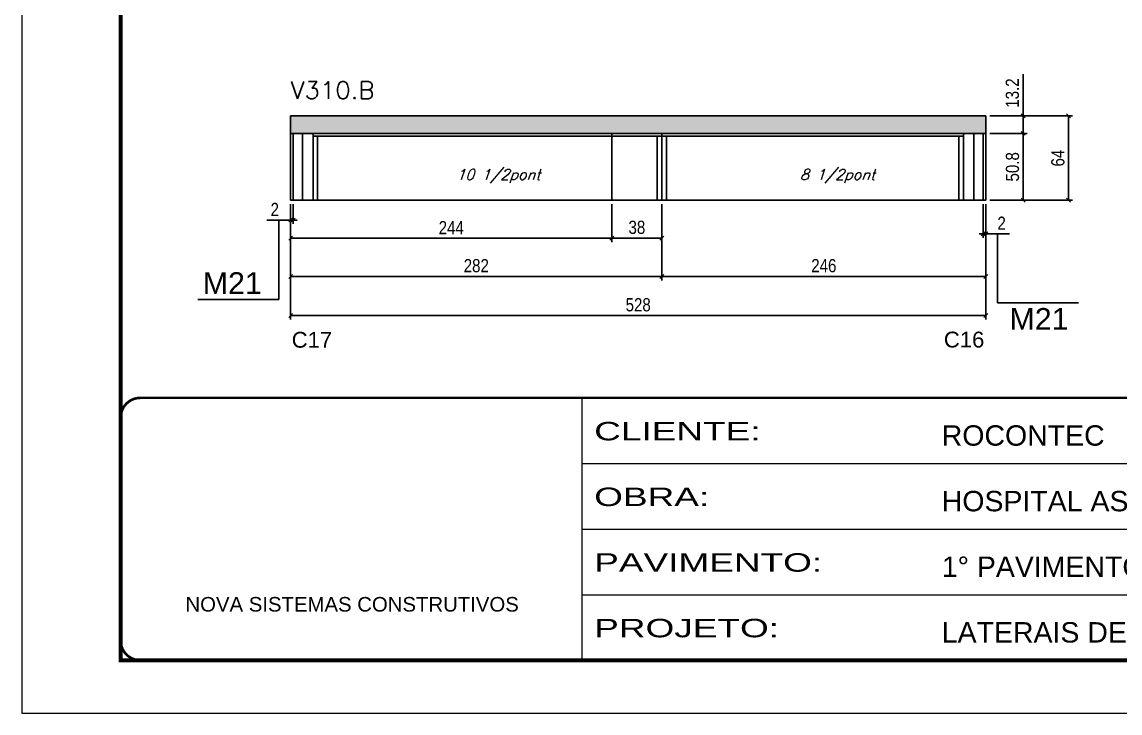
# Model space of a CAD drawing. Extents: x 137137 to 143418, y 10464 to 34486.
# Drawn here: x 137137 to 137971, y 24247 to 24772 of the extents above; entities that cross this region are included whole.
import ezdxf

# ---------------------------------------------------------------- set-up
doc = ezdxf.new("R2010")
doc.units = 0
doc.linetypes.add('CONTINUO', pattern=[0])
doc.linetypes.add('DASHED', pattern=[0.75, 0.5, -0.25])
for name, color, linetype in [('5', 5, 'Continuous'), ('COTA', 241, 'Continuous'), ('NOMENCLATURA', 7, 'Continuous'), ('Painéis', 200, 'Continuous'), ('SARR_2.2x7', 40, 'Continuous'), ('SARR_3.5x7', 81, 'Continuous'), ('texto', 7, 'Continuous')]:
    doc.layers.add(name, color=color, linetype=linetype)
for name, color, linetype, lineweight in [('Folhas', 255, 'Continuous', 9), ('SARRAFO DE PRESSAO', 251, 'DASHED', 9), ('Texto Seção', 7, 'Continuous', 15)]:
    doc.layers.add(name, color=color, linetype=linetype, lineweight=lineweight)
doc.styles.add('ARIAL', font='arial.ttf')
doc.styles.add('COTA TECNICA', font='techl___.ttf', dxfattribs={"height": 10})
doc.styles.add('REGUA-120', font='ROMANS.shx', dxfattribs={"height": 15})
doc.styles.add('Romans', font='romans.shx')
doc.styles.get("Standard").update_dxf_attribs({"font": 'arial.ttf'})
doc.styles.add('Tecnologia', font='')
doc.styles.get('Tecnologia').set_extended_font_data('Forgotten Futurist')
doc.dimstyles.new('PAINEL', dxfattribs={"dimtxt": 10, "dimasz": 3, "dimexe": 3, "dimexo": 3, "dimgap": 3, "dimtad": 1, "dimdec": 1, "dimzin": 12, "dimdsep": 46, "dimtxsty": 'COTA TECNICA', "dimblk1": 'OBLIQUE', "dimblk2": 'OBLIQUE', "dimsah": 1, "dimcen": 0.9, "dimclrd": 4, "dimclre": 4, "dimclrt": 240, "dimadec": 1, "dimazin": 3, "dimtfac": 1, "dimtdec": 1, "dimtmove": 0, "dimatfit": 3, "dimfxl": 1, "dimtolj": 1, "dimtzin": 12, "dimarcsym": 0})

# ---------------------------------------------------------------- blocks, each defined once
blk = doc.blocks.new('9999999999')
at = {"color": 30, "linetype": 'CONTINUO'}
for p, q in [((98564.56, 34230.21), (98564.56, 34429.45)), ((98564.56, 34379.64), (99583.98, 34379.64)), ((98564.56, 34329.83), (99487.98, 34329.83)), ((98564.56, 34280.02), (99487.98, 34280.02))]:
    blk.add_line(p, q, dxfattribs=at)
at = {"color": 30, "linetype": 'CONTINUO', "const_width": 2}
blk.add_lwpolyline([(99583.98, 34230.21), (99583.98, 34414.45, 0.414214), (99568.98, 34429.45), (98228.98, 34429.45, 0.414214), (98213.98, 34414.45), (98213.98, 34245.21, 0.414214), (98228.98, 34230.21), (99583.98, 34230.21)], format="xyb", dxfattribs=at)
at = {"layer": 'Folhas'}
blk.add_lwpolyline([(98138.98, 34190.21), (99623.98, 34190.21), (99623.98, 35240.21), (98138.98, 35240.21)], close=True, dxfattribs=at)
at = {"layer": 'Folhas', "color": 30, "const_width": 3}
blk.add_lwpolyline([(98213.98, 34230.21), (99583.98, 34230.21), (99583.98, 35200.21), (98213.98, 35200.21)], close=True, dxfattribs=at)
at = {"color": 7, "linetype": 'Continuous', "ltscale": 5, "style": 'ARIAL'}
for s, height, p in [('ROCONTEC', 15.483, (98837.68, 34393.13)), ('HOSPITAL ASSUNÇÃO', 15.4829, (98837.68, 34343.32)), ('1° PAVIMENTO', 15.4829, (98837.68, 34293.51)), ('NOVA SISTEMAS CONSTRUTIVOS', 11.0592, (98263.19, 34267.21)), ('LATERAIS DE VIGAS', 15.4829, (98837.68, 34243.7))]:
    blk.add_text(s, height=height, dxfattribs=at).set_placement(p)
at = {"layer": 'Folhas', "color": 7, "style": 'Tecnologia', "width": 1.5}
for s, p in [('CLIENTE:', (98573.65, 34397.17)), ('OBRA:', (98573.65, 34347.31)), ('PAVIMENTO:', (98573.65, 34297.5)), ('PROJETO:', (98573.65, 34247.69))]:
    blk.add_text(s, height=14, dxfattribs=at).set_placement(p)
blk = doc.blocks.new('_Oblique')
at = {"color": 0, "linetype": 'ByBlock', "lineweight": -2}
blk.add_line((-0.5, -0.5), (0.5, 0.5), dxfattribs=at)
blk = doc.blocks.new('*D1374')
at = {"layer": 'COTA', "color": 4, "linetype": 'ByBlock', "lineweight": -2, "transparency": 16777216}
for p, q in [((137623.4, 24633.38), (137623.4, 24575.6)), ((137869.4, 24633.38), (137869.4, 24575.6)), ((137869.4, 24578.6), (137623.4, 24578.6))]:
    blk.add_line(p, q, dxfattribs=at)
at = {"layer": 'Defpoints', "color": 0, "linetype": 'ByBlock', "transparency": 16777216}
for p in [(137623.4, 24636.38), (137869.4, 24636.38), (137623.4, 24578.6)]:
    blk.add_point(p, dxfattribs=at)
at = {"layer": 'COTA', "color": 4, "linetype": 'ByBlock', "lineweight": -2, "transparency": 16777216, "xscale": 3, "yscale": 3, "zscale": 3, "rotation": 180}
blk.add_blockref('_Oblique', (137623.4, 24578.6), dxfattribs=at)
at = {"layer": 'COTA', "color": 4, "linetype": 'ByBlock', "lineweight": -2, "transparency": 16777216, "xscale": 3, "yscale": 3, "zscale": 3}
blk.add_blockref('_Oblique', (137869.4, 24578.6), dxfattribs=at)
at = {"layer": 'COTA', "color": 240, "linetype": 'ByBlock', "transparency": 16777216, "insert": (137746.4, 24586.7), "char_height": 10, "attachment_point": 5, "style": 'COTA TECNICA'}
blk.add_mtext('\\A1;246', dxfattribs=at)
blk = doc.blocks.new('*D1375')
at = {"layer": 'COTA', "color": 4, "linetype": 'ByBlock', "lineweight": -2, "transparency": 16777216}
for p, q in [((137341.4, 24633.38), (137341.4, 24575.6)), ((137623.4, 24633.38), (137623.4, 24575.6)), ((137623.4, 24578.6), (137341.4, 24578.6))]:
    blk.add_line(p, q, dxfattribs=at)
at = {"layer": 'Defpoints', "color": 0, "linetype": 'ByBlock', "transparency": 16777216}
for p in [(137341.4, 24636.38), (137623.4, 24636.38), (137341.4, 24578.6)]:
    blk.add_point(p, dxfattribs=at)
at = {"layer": 'COTA', "color": 4, "linetype": 'ByBlock', "lineweight": -2, "transparency": 16777216, "xscale": 3, "yscale": 3, "zscale": 3, "rotation": 180}
blk.add_blockref('_Oblique', (137341.4, 24578.6), dxfattribs=at)
at = {"layer": 'COTA', "color": 4, "linetype": 'ByBlock', "lineweight": -2, "transparency": 16777216, "xscale": 3, "yscale": 3, "zscale": 3}
blk.add_blockref('_Oblique', (137623.4, 24578.6), dxfattribs=at)
at = {"layer": 'COTA', "color": 240, "linetype": 'ByBlock', "transparency": 16777216, "insert": (137482.4, 24586.69), "char_height": 10, "attachment_point": 5, "style": 'COTA TECNICA'}
blk.add_mtext('\\A1;282', dxfattribs=at)
blk = doc.blocks.new('*D1376')
at = {"layer": 'COTA', "color": 4, "linetype": 'ByBlock', "lineweight": -2, "transparency": 16777216}
for p, q in [((137585.4, 24633.38), (137585.4, 24604.54)), ((137623.4, 24633.38), (137623.4, 24604.54)), ((137585.4, 24607.54), (137623.4, 24607.54))]:
    blk.add_line(p, q, dxfattribs=at)
at = {"layer": 'Defpoints', "color": 0, "linetype": 'ByBlock', "transparency": 16777216}
for p in [(137585.4, 24636.38), (137623.4, 24636.38), (137623.4, 24607.54)]:
    blk.add_point(p, dxfattribs=at)
at = {"layer": 'COTA', "color": 4, "linetype": 'ByBlock', "lineweight": -2, "transparency": 16777216, "xscale": 3, "yscale": 3, "zscale": 3, "rotation": 180}
blk.add_blockref('_Oblique', (137585.4, 24607.54), dxfattribs=at)
at = {"layer": 'COTA', "color": 4, "linetype": 'ByBlock', "lineweight": -2, "transparency": 16777216, "xscale": 3, "yscale": 3, "zscale": 3}
blk.add_blockref('_Oblique', (137623.4, 24607.54), dxfattribs=at)
at = {"layer": 'COTA', "color": 240, "linetype": 'ByBlock', "transparency": 16777216, "insert": (137604.4, 24615.78), "char_height": 10, "attachment_point": 5, "style": 'COTA TECNICA'}
blk.add_mtext('\\A1;38', dxfattribs=at)
blk = doc.blocks.new('*D1377')
at = {"layer": 'COTA', "color": 4, "linetype": 'ByBlock', "lineweight": -2, "transparency": 16777216}
for p, q in [((137341.4, 24633.38), (137341.4, 24604.54)), ((137585.4, 24633.38), (137585.4, 24604.54)), ((137585.4, 24607.54), (137341.4, 24607.54))]:
    blk.add_line(p, q, dxfattribs=at)
at = {"layer": 'Defpoints', "color": 0, "linetype": 'ByBlock', "transparency": 16777216}
for p in [(137341.4, 24636.38), (137585.4, 24636.38), (137341.4, 24607.54)]:
    blk.add_point(p, dxfattribs=at)
at = {"layer": 'COTA', "color": 4, "linetype": 'ByBlock', "lineweight": -2, "transparency": 16777216, "xscale": 3, "yscale": 3, "zscale": 3, "rotation": 180}
blk.add_blockref('_Oblique', (137341.4, 24607.54), dxfattribs=at)
at = {"layer": 'COTA', "color": 4, "linetype": 'ByBlock', "lineweight": -2, "transparency": 16777216, "xscale": 3, "yscale": 3, "zscale": 3}
blk.add_blockref('_Oblique', (137585.4, 24607.54), dxfattribs=at)
at = {"layer": 'COTA', "color": 240, "linetype": 'ByBlock', "transparency": 16777216, "insert": (137463.4, 24615.61), "char_height": 10, "attachment_point": 5, "style": 'COTA TECNICA'}
blk.add_mtext('\\A1;244', dxfattribs=at)
blk = doc.blocks.new('*D1378')
at = {"layer": 'COTA', "color": 4, "linetype": 'ByBlock', "lineweight": -2, "transparency": 16777216}
for p, q in [((137872.4, 24687.18), (137900.88, 24687.18)), ((137897.88, 24687.18), (137897.88, 24636.38)), ((137872.4, 24636.38), (137900.88, 24636.38))]:
    blk.add_line(p, q, dxfattribs=at)
at = {"layer": 'Defpoints', "color": 0, "linetype": 'ByBlock', "transparency": 16777216}
for p in [(137869.4, 24687.18), (137869.4, 24636.38), (137897.88, 24636.38)]:
    blk.add_point(p, dxfattribs=at)
at = {"layer": 'COTA', "color": 4, "linetype": 'ByBlock', "lineweight": -2, "transparency": 16777216, "xscale": 3, "yscale": 3, "zscale": 3}
for p, rotation in [((137897.88, 24687.18), 90), ((137897.88, 24636.38), 270)]:
    blk.add_blockref('_Oblique', p, dxfattribs=dict(at, rotation=rotation))
at = {"layer": 'COTA', "color": 240, "linetype": 'ByBlock', "transparency": 16777216, "insert": (137889.75, 24661.78), "char_height": 10, "attachment_point": 5, "rotation": 90, "style": 'COTA TECNICA'}
blk.add_mtext('\\A1;50.8', dxfattribs=at)
blk = doc.blocks.new('*D1379')
at = {"layer": 'COTA', "color": 4, "linetype": 'ByBlock', "lineweight": -2, "transparency": 16777216}
for p, q in [((137897.88, 24700.38), (137897.88, 24732.11)), ((137872.4, 24700.38), (137900.88, 24700.38)), ((137897.88, 24687.18), (137897.88, 24700.38)), ((137872.4, 24687.18), (137900.88, 24687.18))]:
    blk.add_line(p, q, dxfattribs=at)
at = {"layer": 'Defpoints', "color": 0, "linetype": 'ByBlock', "transparency": 16777216}
for p in [(137869.4, 24700.38), (137897.88, 24700.38), (137869.4, 24687.18)]:
    blk.add_point(p, dxfattribs=at)
at = {"layer": 'COTA', "color": 4, "linetype": 'ByBlock', "lineweight": -2, "transparency": 16777216, "xscale": 3, "yscale": 3, "zscale": 3}
for p, rotation in [((137897.88, 24700.38), 90), ((137897.88, 24687.18), 270)]:
    blk.add_blockref('_Oblique', p, dxfattribs=dict(at, rotation=rotation))
at = {"layer": 'COTA', "color": 240, "linetype": 'ByBlock', "transparency": 16777216, "insert": (137889.66, 24717.75), "char_height": 10, "attachment_point": 5, "rotation": 90, "style": 'COTA TECNICA'}
blk.add_mtext('\\A1;13.2', dxfattribs=at)
blk = doc.blocks.new('*D1380')
at = {"layer": 'COTA', "color": 4, "linetype": 'ByBlock', "lineweight": -2, "transparency": 16777216}
for p, q in [((137872.4, 24700.38), (137935.34, 24700.38)), ((137932.34, 24636.38), (137932.34, 24700.38)), ((137872.4, 24636.38), (137935.34, 24636.38))]:
    blk.add_line(p, q, dxfattribs=at)
at = {"layer": 'Defpoints', "color": 0, "linetype": 'ByBlock', "transparency": 16777216}
for p in [(137869.4, 24700.38), (137932.34, 24700.38), (137869.4, 24636.38)]:
    blk.add_point(p, dxfattribs=at)
at = {"layer": 'COTA', "color": 4, "linetype": 'ByBlock', "lineweight": -2, "transparency": 16777216, "xscale": 3, "yscale": 3, "zscale": 3}
for p, rotation in [((137932.34, 24700.38), 90), ((137932.34, 24636.38), 270)]:
    blk.add_blockref('_Oblique', p, dxfattribs=dict(at, rotation=rotation))
at = {"layer": 'COTA', "color": 240, "linetype": 'ByBlock', "transparency": 16777216, "insert": (137924.24, 24668.38), "char_height": 10, "attachment_point": 5, "rotation": 90, "style": 'COTA TECNICA'}
blk.add_mtext('\\A1;64', dxfattribs=at)
blk = doc.blocks.new('*D1382')
at = {"layer": 'COTA', "color": 4, "linetype": 'ByBlock', "lineweight": -2, "transparency": 16777216}
for p, q in [((137341.4, 24633.38), (137341.4, 24545.88)), ((137869.4, 24633.38), (137869.4, 24545.88)), ((137869.4, 24548.88), (137341.4, 24548.88))]:
    blk.add_line(p, q, dxfattribs=at)
at = {"layer": 'Defpoints', "color": 0, "linetype": 'ByBlock', "transparency": 16777216}
for p in [(137341.4, 24636.38), (137869.4, 24636.38), (137341.4, 24548.88)]:
    blk.add_point(p, dxfattribs=at)
at = {"layer": 'COTA', "color": 4, "linetype": 'ByBlock', "lineweight": -2, "transparency": 16777216, "xscale": 3, "yscale": 3, "zscale": 3, "rotation": 180}
blk.add_blockref('_Oblique', (137341.4, 24548.88), dxfattribs=at)
at = {"layer": 'COTA', "color": 4, "linetype": 'ByBlock', "lineweight": -2, "transparency": 16777216, "xscale": 3, "yscale": 3, "zscale": 3}
blk.add_blockref('_Oblique', (137869.4, 24548.88), dxfattribs=at)
at = {"layer": 'COTA', "color": 240, "linetype": 'ByBlock', "transparency": 16777216, "insert": (137605.4, 24557.01), "char_height": 10, "attachment_point": 5, "style": 'COTA TECNICA'}
blk.add_mtext('\\A1;528', dxfattribs=at)
blk = doc.blocks.new('*D1444')
at = {"layer": 'COTA', "color": 4, "lineweight": -2, "ltscale": 25, "transparency": 16777216}
for p, q in [((137341.4, 24633.38), (137341.4, 24618.41)), ((137343.4, 24633.38), (137343.4, 24618.41)), ((137341.4, 24621.41), (137323.29, 24621.41)), ((137343.4, 24621.41), (137341.4, 24621.41)), ((137343.4, 24621.41), (137346.4, 24621.41))]:
    blk.add_line(p, q, dxfattribs=at)
at = {"layer": 'Defpoints', "color": 0, "ltscale": 25, "transparency": 16777216}
for p in [(137341.4, 24636.38), (137343.4, 24636.38), (137341.4, 24621.41)]:
    blk.add_point(p, dxfattribs=at)
at = {"layer": 'COTA', "color": 4, "lineweight": -2, "ltscale": 25, "transparency": 16777216, "xscale": 3, "yscale": 3, "zscale": 3}
blk.add_blockref('_Oblique', (137341.4, 24621.41), dxfattribs=at)
at = {"layer": 'COTA', "color": 4, "lineweight": -2, "ltscale": 25, "transparency": 16777216, "xscale": 3, "yscale": 3, "zscale": 3, "rotation": 180}
blk.add_blockref('_Oblique', (137343.4, 24621.41), dxfattribs=at)
at = {"layer": 'COTA', "color": 240, "ltscale": 25, "transparency": 16777216, "insert": (137329.34, 24629.41), "char_height": 10, "attachment_point": 5, "style": 'COTA TECNICA'}
blk.add_mtext('\\A1;2', dxfattribs=at)
blk = doc.blocks.new('*D1440')
at = {"layer": 'COTA', "color": 4, "lineweight": -2, "ltscale": 25, "transparency": 16777216}
for p, q in [((137867.4, 24633.38), (137867.4, 24607.96)), ((137869.4, 24633.38), (137869.4, 24607.96)), ((137867.4, 24610.96), (137864.4, 24610.96)), ((137867.4, 24610.96), (137869.4, 24610.96)), ((137869.4, 24610.96), (137887.51, 24610.96))]:
    blk.add_line(p, q, dxfattribs=at)
at = {"layer": 'Defpoints', "color": 0, "ltscale": 25, "transparency": 16777216}
for p in [(137867.4, 24636.38), (137869.4, 24636.38), (137869.4, 24610.96)]:
    blk.add_point(p, dxfattribs=at)
at = {"layer": 'COTA', "color": 4, "lineweight": -2, "ltscale": 25, "transparency": 16777216, "xscale": 3, "yscale": 3, "zscale": 3}
blk.add_blockref('_Oblique', (137867.4, 24610.96), dxfattribs=at)
at = {"layer": 'COTA', "color": 4, "lineweight": -2, "ltscale": 25, "transparency": 16777216, "xscale": 3, "yscale": 3, "zscale": 3, "rotation": 180}
blk.add_blockref('_Oblique', (137869.4, 24610.96), dxfattribs=at)
at = {"layer": 'COTA', "color": 240, "ltscale": 25, "transparency": 16777216, "insert": (137881.45, 24618.96), "char_height": 10, "attachment_point": 5, "style": 'COTA TECNICA'}
blk.add_mtext('\\A1;2', dxfattribs=at)

msp = doc.modelspace()

# ---------------------------------------------------------------- hatches: boundary and pattern name
at = {"layer": 'COTA', "linetype": 'ByBlock'}
h = msp.add_hatch(dxfattribs=at)
h.set_pattern_fill('AR-CONC', color=256, scale=0.03)
h.set_pattern_definition([(50, (-1580.9014, -8040.0258), (5.46554007, -0.47817257), [0.5715, -6.2865]), (355, (-1580.9014, -8040.026), (-1.05730264, 5.73170536), [0.4572, -5.02921753]), (100.4514447, (-1580.446, -8040.0656), (4.40823741, 5.25353256), [0.48570026, -5.34270734]), (46.1842, (-1580.9014, -8038.502), (8.13237123, -1.26126984), [0.85725, -9.42975]), (96.6355576, (-1580.224, -8038.607), (7.122124, 7.42278374), [0.7285507, -8.01406824]), (351.184151, (-1580.901, -8038.502), (7.122124, 7.42278374), [0.685799, -7.54379196]), (21, (-1580.1394, -8038.8828), (4.54843174, -3.06795595), [0.5715, -6.2865]), (326, (-1580.1394, -8038.883), (1.85406085, 5.52563898), [0.4572, -5.0292]), (71.451445, (-1579.7604, -8039.1384), (6.40249258, 2.45768307), [0.48570026, -5.34269813]), (37.5, (-1580.9014, -8040.0258), (0.092658098, 2.536651166), [0, -4.96824, 0, -5.1054, 0, -5.04825]), (7.5, (-1580.9014, -8040.0258), (2.004589875, 3.005417245), [0, -2.91084, 0, -4.85394, 0, -1.92405]), (327.5, (-1582.6007, -8040.0258), (4.067717855, -0.17186232), [0, -1.905, 0, -5.9436, 0, -7.8867]), (317.5, (-1583.3627, -8040.0258), (4.44387544, 0.76279473), [0, -2.4765, 0, -3.94716, 0, -5.6007])])
h.paths.add_polyline_path([(137869.4, 24700.38), (137341.4, 24700.38), (137341.4, 24687.18), (137869.4, 24687.18)])

# ---------------------------------------------------------------- linework, layer by layer
for p, q in [((137869.4, 24700.38), (137341.4, 24700.38)), ((137341.4, 24700.38), (137341.4, 24687.18)), ((137869.4, 24700.38), (137869.4, 24687.18))]:
    msp.add_line(p, q, dxfattribs=at)
at = {"layer": 'NOMENCLATURA', "linetype": 'Continuous'}
for p, q in [((137332.34, 24561.06), (137332.34, 24621.41)), ((137878.45, 24610.96), (137878.45, 24558.56)), ((137270.85, 24561.06), (137332.34, 24561.06)), ((137939.95, 24558.56), (137878.45, 24558.56))]:
    msp.add_line(p, q, dxfattribs=at)
at = {"layer": 'Painéis', "linetype": 'ByBlock'}
for p, q in [((137869.4, 24687.18), (137341.4, 24687.18)), ((137341.4, 24687.18), (137341.4, 24636.38)), ((137343.4, 24687.18), (137343.4, 24636.38)), ((137585.4, 24636.38), (137585.4, 24687.18)), ((137623.4, 24636.38), (137623.4, 24687.18)), ((137867.4, 24636.38), (137867.4, 24687.18)), ((137869.4, 24636.38), (137869.4, 24687.18)), ((137869.4, 24636.38), (137341.4, 24636.38))]:
    msp.add_line(p, q, dxfattribs=at)
at = {"layer": 'SARR_2.2x7', "linetype": 'Continuous'}
for p, q in [((137350.4, 24687.18), (137350.4, 24636.38)), ((137358.4, 24684.98), (137623.4, 24684.98)), ((137623.4, 24684.98), (137852.4, 24684.98)), ((137860.4, 24687.18), (137860.4, 24636.38))]:
    msp.add_line(p, q, dxfattribs=at)
at = {"layer": 'SARR_3.5x7'}
for p, q in [((137358.4, 24687.18), (137358.4, 24636.38)), ((137361.9, 24684.98), (137361.9, 24636.38)), ((137619.9, 24684.98), (137619.9, 24636.38)), ((137626.9, 24684.98), (137626.9, 24636.38)), ((137848.9, 24684.98), (137848.9, 24636.38)), ((137852.4, 24687.18), (137852.4, 24636.38))]:
    msp.add_line(p, q, dxfattribs=at)

# ---------------------------------------------------------------- block references
at = {"layer": 'SARRAFO DE PRESSAO', "color": 6, "linetype": 'ByBlock'}
msp.add_blockref('9999999999', (38998.31, -9943.03), dxfattribs=at)

# ---------------------------------------------------------------- texts
at = {"layer": '5', "linetype": 'Continuous'}
for s, p in [('C17', (137342.19, 24524.47)), ('C16', (137837.59, 24524.65))]:
    msp.add_text(s, height=12, rotation=359.99996, dxfattribs=at).set_placement(p)
at = {"layer": 'NOMENCLATURA', "linetype": 'Continuous'}
msp.add_text('M21', height=16.5, rotation=360, dxfattribs=at).set_placement((137274.62, 24565.26))
msp.add_text('M21', height=16.5, dxfattribs=at).set_placement((137887.44, 24538.07))
at = {"layer": 'texto', "color": 2, "char_height": 8, "attachment_point": 5, "style": 'Romans'}
for s, insert in [('{\\Q19;\\C256;10 1/2pont}', (137499.11, 24654.59)), ('{\\Q19;\\C256;8 1/2pont}', (137756.78, 24654.59))]:
    msp.add_mtext(s, dxfattribs=dict(at, insert=insert))
at = {"layer": 'Texto Seção', "style": 'REGUA-120', "width": 1.05}
msp.add_text('V310.B', height=13, dxfattribs=at).set_placement((137341.38, 24713.43))

# ---------------------------------------------------------------- dimensions: what is measured, and where the dimension line sits
at = {"layer": 'COTA', "linetype": 'ByBlock'}
dim = msp.add_linear_dim(base=(137897.88, 24700.38), p1=(137869.4, 24687.18), p2=(137869.4, 24700.38), angle=90, dimstyle='PAINEL', dxfattribs=at)
dim.commit()
dim.dimension.update_dxf_attribs({"geometry": '*D1379', "text_midpoint": (137897.88, 24717.75), "dimtype": 161})
for p1, p2, distance, picture, middle in [((137869.4, 24636.38), (137869.4, 24700.38), -62.94, '*D1380', (137924.24, 24668.38)), ((137869.4, 24687.18), (137869.4, 24636.38), 28.48, '*D1378', (137889.75, 24661.78)), ((137623.4, 24636.38), (137341.4, 24636.38), 57.78, '*D1375', (137482.4, 24586.69)), ((137585.4, 24636.38), (137341.4, 24636.38), 28.84, '*D1377', (137463.4, 24615.61)), ((137869.4, 24636.38), (137341.4, 24636.38), 87.5, '*D1382', (137605.4, 24557.01)), ((137585.4, 24636.38), (137623.4, 24636.38), -28.84, '*D1376', (137604.4, 24615.78)), ((137869.4, 24636.38), (137623.4, 24636.38), 57.78, '*D1374', (137746.4, 24586.7))]:
    dim = msp.add_aligned_dim(p1=p1, p2=p2, distance=distance, dimstyle='PAINEL', dxfattribs=at)
    dim.commit()
    dim.dimension.update_dxf_attribs({"geometry": picture, "text_midpoint": middle})
at = {"layer": 'COTA', "ltscale": 25}
for base, p1, p2, picture, middle in [((137341.4, 24621.41), (137343.4, 24636.38), (137341.4, 24636.38), '*D1444', (137329.34, 24629.41)), ((137869.4, 24610.96), (137867.4, 24636.38), (137869.4, 24636.38), '*D1440', (137881.45, 24618.96))]:
    dim = msp.add_linear_dim(base=base, p1=p1, p2=p2, dimstyle='PAINEL', dxfattribs=at)
    dim.commit()
    dim.dimension.update_dxf_attribs({"geometry": picture, "text_midpoint": middle})

doc.saveas('drawing.dxf')
